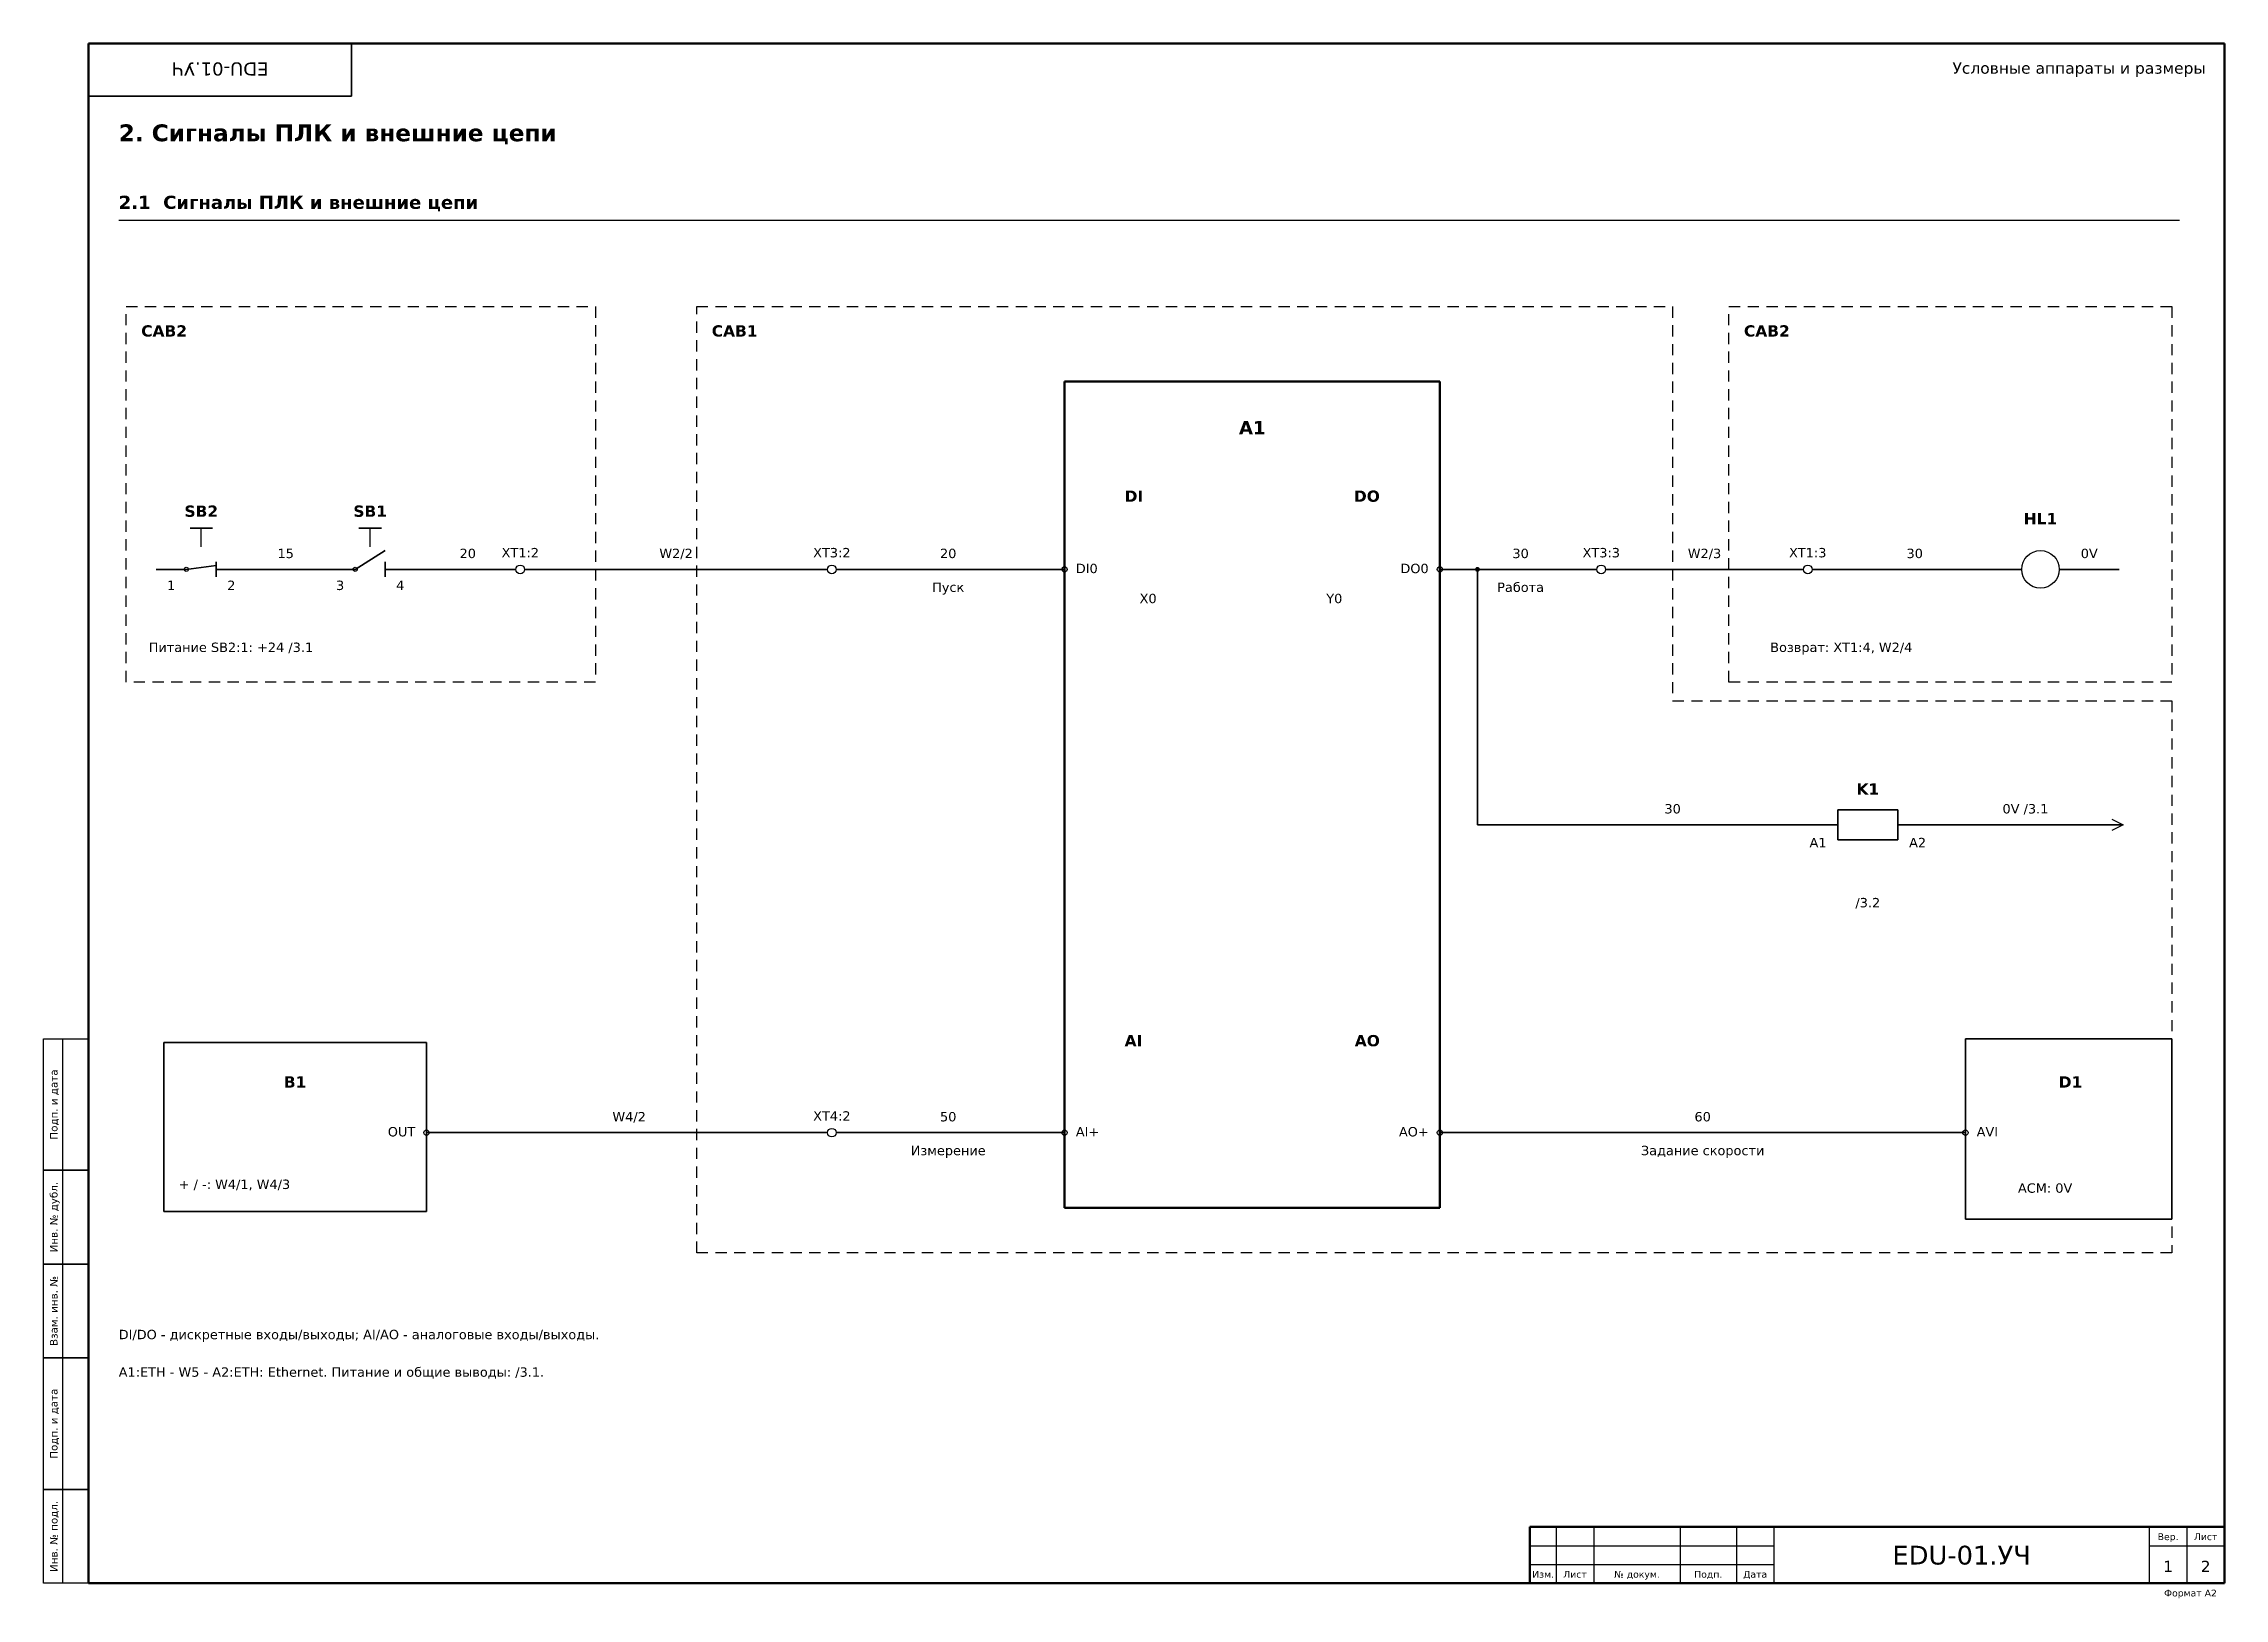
# Model space of a CAD drawing. Header units: millimetres. Extents: x 8 to 589, y 1 to 415.
import ezdxf
from ezdxf.enums import TextEntityAlignment as Align

# ---------------------------------------------------------------- set-up
doc = ezdxf.new("R2010")
doc.units = ezdxf.units.MM
doc.linetypes.add('SCHEME_DASH', pattern=[5, 3, -2])
for name, color, linetype in [('FRAME', 7, 'Continuous'), ('MECHANICAL', 7, 'Continuous'), ('NOTES', 7, 'Continuous'), ('SYMBOL', 7, 'Continuous'), ('TEXT', 7, 'Continuous'), ('WIRE', 7, 'Continuous')]:
    doc.layers.add(name, color=color, linetype=linetype)
doc.styles.add('F', font='DejaVuSans.ttf')
doc.styles.add('FB', font='DejaVuSans-Bold.ttf')

msp = doc.modelspace()

# ---------------------------------------------------------------- hatches: boundary and pattern name
at = {"layer": 'WIRE'}
msp.add_hatch(color=7, dxfattribs=at).paths.add_polyline_path([(390.65, 275), (390.6, 275.25), (390.46, 275.46), (390.25, 275.6), (390, 275.65), (389.75, 275.6), (389.54, 275.46), (389.4, 275.25), (389.35, 275), (389.4, 274.75), (389.54, 274.54), (389.75, 274.4), (390, 274.35), (390.25, 274.4), (390.46, 274.54), (390.6, 274.75)])

# ---------------------------------------------------------------- linework, layer by layer
at = {"layer": 'FRAME', "lineweight": 50}
for p, q in [((20, 415), (589, 415)), ((20, 5), (20, 415)), ((589, 415), (589, 5)), ((404, 20), (589, 20)), ((404, 5), (404, 20)), ((589, 20), (589, 5)), ((589, 5), (20, 5)), ((589, 5), (404, 5))]:
    msp.add_line(p, q, dxfattribs=at)
at = {"layer": 'FRAME', "lineweight": 35}
for p, q in [((20, 415), (90, 415)), ((20, 401), (20, 415)), ((90, 415), (90, 401)), ((90, 401), (20, 401))]:
    msp.add_line(p, q, dxfattribs=at)
at = {"layer": 'FRAME', "lineweight": 25}
for p, q in [((8, 150), (20, 150)), ((8, 115), (8, 150)), ((13, 150), (13, 115)), ((20, 150), (20, 115)), ((8, 115), (20, 115)), ((8, 90), (8, 115)), ((20, 115), (8, 115)), ((13, 115), (13, 90)), ((20, 115), (20, 90)), ((8, 90), (20, 90)), ((8, 65), (8, 90)), ((20, 90), (8, 90)), ((13, 90), (13, 65)), ((20, 90), (20, 65)), ((8, 65), (20, 65)), ((8, 30), (8, 65)), ((20, 65), (8, 65)), ((13, 65), (13, 30)), ((20, 65), (20, 30)), ((8, 30), (20, 30)), ((8, 5), (8, 30)), ((20, 30), (8, 30)), ((13, 30), (13, 5)), ((20, 30), (20, 5)), ((411, 20), (411, 5)), ((421, 20), (421, 5)), ((444, 20), (444, 5)), ((459, 20), (459, 5)), ((469, 20), (469, 5)), ((569, 20), (569, 5)), ((579, 20), (579, 5)), ((404, 15), (469, 15)), ((569, 15), (589, 15)), ((404, 10), (469, 10)), ((20, 5), (8, 5))]:
    msp.add_line(p, q, dxfattribs=at)
at = {"layer": 'MECHANICAL', "linetype": 'SCHEME_DASH', "lineweight": 25}
for p, q in [((30, 345), (155, 345)), ((30, 245), (30, 345)), ((155, 345), (155, 245)), ((182, 345), (442, 345)), ((182, 93), (182, 345)), ((442, 345), (442, 240)), ((457, 345), (575, 345)), ((457, 245), (457, 345)), ((575, 345), (575, 245)), ((155, 245), (30, 245)), ((575, 245), (457, 245)), ((442, 240), (575, 240)), ((575, 240), (575, 93)), ((575, 93), (182, 93))]:
    msp.add_line(p, q, dxfattribs=at)
at = {"layer": 'MECHANICAL', "lineweight": 25}
for p, q in [((50, 281), (50, 286)), ((95, 281), (95, 286))]:
    msp.add_line(p, q, dxfattribs=at)
at = {"layer": 'NOTES', "lineweight": 25}
msp.add_line((28, 368), (577, 368), dxfattribs=at)
at = {"layer": 'SYMBOL', "lineweight": 50}
for p, q in [((280, 325), (380, 325)), ((280, 105), (280, 325)), ((380, 325), (380, 105)), ((380, 105), (280, 105))]:
    msp.add_line(p, q, dxfattribs=at)
at = {"layer": 'SYMBOL', "lineweight": 35}
for p, q in [((47, 286), (53, 286)), ((92, 286), (98, 286)), ((91, 275), (99, 280)), ((46, 275), (54, 276)), ((54, 277), (54, 273)), ((99, 277), (99, 273)), ((486, 211), (502, 211)), ((486, 203), (486, 211)), ((502, 211), (502, 203)), ((502, 203), (486, 203)), ((40, 149), (110, 149)), ((40, 104), (40, 149)), ((110, 149), (110, 104)), ((520, 150), (575, 150)), ((520, 102), (520, 150)), ((575, 150), (575, 102)), ((110, 104), (40, 104)), ((575, 102), (520, 102))]:
    msp.add_line(p, q, dxfattribs=at)
at = {"layer": 'SYMBOL', "lineweight": 30}
for p, q in [((559, 208.5), (562, 207)), ((562, 207), (559, 205.5))]:
    msp.add_line(p, q, dxfattribs=at)
for centre, radius in [((540, 275), 5), ((46, 275), 0.55), ((91, 275), 0.55), ((135, 275), 1.15), ((218, 275), 1.15), ((280, 275), 0.7), ((380, 275), 0.7), ((423, 275), 1.15), ((478, 275), 1.15), ((110, 125), 0.7), ((218, 125), 1.15), ((280, 125), 0.7), ((380, 125), 0.7), ((520, 125), 0.7)]:
    msp.add_circle(centre, radius, dxfattribs=at)
at = {"layer": 'WIRE', "lineweight": 35}
for p, q in [((38, 275), (46, 275)), ((54, 275), (62, 275)), ((62, 275), (83, 275)), ((83, 275), (91, 275)), ((99, 275), (107, 275)), ((107, 275), (133.85, 275)), ((136.15, 275), (216.85, 275)), ((219.15, 275), (280, 275)), ((380, 275), (421.85, 275)), ((390, 275), (390, 207)), ((424.15, 275), (476.85, 275)), ((479.15, 275), (535, 275)), ((545, 275), (561, 275)), ((390, 207), (478, 207)), ((478, 207), (486, 207)), ((502, 207), (510, 207)), ((510, 207), (562, 207)), ((110, 125), (216.85, 125)), ((219.15, 125), (280, 125)), ((380, 125), (520, 125))]:
    msp.add_line(p, q, dxfattribs=at)

# ---------------------------------------------------------------- texts
at = {"layer": 'FRAME', "style": 'F'}
for s, height, rotation, p in [('EDU-01.УЧ', 3.5, 180, (55, 410)), ('Подп. и дата', 2, 90, (11.7, 132.5)), ('Инв. № дубл.', 2, 90, (11.7, 102.5)), ('Взам. инв. №', 2, 90, (11.7, 77.5)), ('Подп. и дата', 2, 90, (11.7, 47.5)), ('Инв. № подл.', 2, 90, (11.7, 17.5))]:
    msp.add_text(s, height=height, rotation=rotation, dxfattribs=at).set_placement(p, align=Align.CENTER)
for s, height, p in [('Вер.', 1.8, (574, 16.5)), ('Лист', 1.8, (584, 16.5)), ('EDU-01.УЧ', 5, (519, 10)), ('Изм.', 1.8, (407.5, 6.5)), ('Лист', 1.8, (416, 6.5)), ('№ докум.', 1.8, (432.5, 6.5)), ('Подп.', 1.8, (451.5, 6.5)), ('Дата', 1.8, (464, 6.5)), ('1', 3, (574, 8)), ('2', 3, (584, 8))]:
    msp.add_text(s, height=height, dxfattribs=at).set_placement(p, align=Align.CENTER)
msp.add_text('Формат A2', height=1.8, dxfattribs=at).set_placement((587, 1.5), align=Align.RIGHT)
at = {"layer": 'TEXT'}
for s, height, style, p in [('Условные аппараты и размеры', 3, 'F', (584, 407)), ('DO', 3, 'FB', (364, 293)), ('DO0', 2.5, 'F', (377, 274)), ('Y0', 2.5, 'F', (354, 266)), ('A1', 2.5, 'F', (483, 201)), ('AO', 3, 'FB', (364, 148)), ('OUT', 2.5, 'F', (107, 124)), ('AO+', 2.5, 'F', (377, 124))]:
    msp.add_text(s, height=height, dxfattribs=dict(at, style=style)).set_placement(p, align=Align.RIGHT)
for s, height, style, p in [('2. Сигналы ПЛК и внешние цепи', 4.5, 'FB', (28, 389)), ('2.1  Сигналы ПЛК и внешние цепи', 3.5, 'FB', (28, 371)), ('CAB2', 3, 'FB', (34, 337)), ('CAB1', 3, 'FB', (186, 337)), ('CAB2', 3, 'FB', (461, 337)), ('DI', 3, 'FB', (296, 293)), ('DI0', 2.5, 'F', (283, 274)), ('X0', 2.5, 'F', (300, 266)), ('Питание SB2:1: +24 /3.1', 2.5, 'F', (36, 253)), ('Возврат: XT1:4, W2/4', 2.5, 'F', (468, 253)), ('A2', 2.5, 'F', (505, 201)), ('AI', 3, 'FB', (296, 148)), ('AI+', 2.5, 'F', (283, 124)), ('AVI', 2.5, 'F', (523, 124)), ('+ / -: W4/1, W4/3', 2.5, 'F', (44, 110)), ('ACM: 0V', 2.5, 'F', (534, 109)), ('DI/DO - дискретные входы/выходы; AI/AO - аналоговые входы/выходы.', 2.5, 'F', (28, 70)), ('A1:ETH - W5 - A2:ETH: Ethernet. Питание и общие выводы: /3.1.', 2.5, 'F', (28, 60))]:
    msp.add_text(s, height=height, dxfattribs=dict(at, style=style)).set_placement(p)
for s, height, style, p in [('A1', 3.5, 'FB', (330, 311)), ('SB2', 3, 'FB', (50, 289)), ('SB1', 3, 'FB', (95, 289)), ('HL1', 3, 'FB', (540, 287)), ('15', 2.5, 'F', (72.5, 278)), ('20', 2.5, 'F', (121, 278)), ('XT1:2', 2.5, 'F', (135, 278.2)), ('W2/2', 2.5, 'F', (176.5, 278)), ('XT3:2', 2.5, 'F', (218, 278.2)), ('20', 2.5, 'F', (249, 278)), ('30', 2.5, 'F', (401.5, 278)), ('XT3:3', 2.5, 'F', (423, 278.2)), ('W2/3', 2.5, 'F', (450.5, 278)), ('XT1:3', 2.5, 'F', (478, 278.2)), ('30', 2.5, 'F', (506.5, 278)), ('0V', 2.5, 'F', (553, 278)), ('1', 2.5, 'F', (42, 269.5)), ('2', 2.5, 'F', (58, 269.5)), ('3', 2.5, 'F', (87, 269.5)), ('4', 2.5, 'F', (103, 269.5)), ('Пуск', 2.5, 'F', (249, 269)), ('Работа', 2.5, 'F', (401.5, 269)), ('K1', 3, 'FB', (494, 215)), ('30', 2.5, 'F', (442, 210)), ('0V /3.1', 2.5, 'F', (536, 210)), ('/3.2', 2.5, 'F', (494, 185)), ('B1', 3, 'FB', (75, 137)), ('D1', 3, 'FB', (548, 137)), ('W4/2', 2.5, 'F', (164, 128)), ('XT4:2', 2.5, 'F', (218, 128.2)), ('50', 2.5, 'F', (249, 128)), ('60', 2.5, 'F', (450, 128)), ('Измерение', 2.5, 'F', (249, 119)), ('Задание скорости', 2.5, 'F', (450, 119))]:
    msp.add_text(s, height=height, dxfattribs=dict(at, style=style)).set_placement(p, align=Align.CENTER)

doc.saveas('drawing.dxf')
